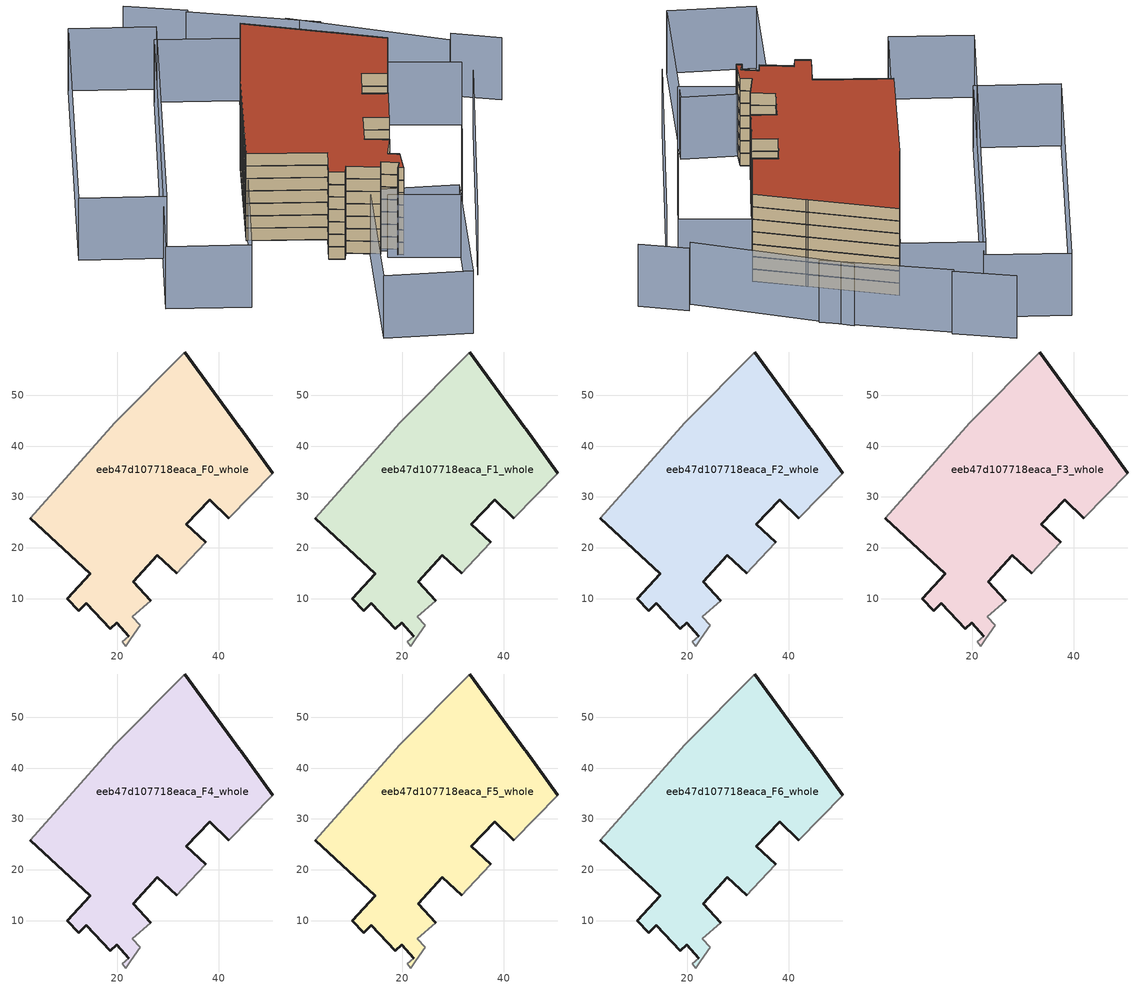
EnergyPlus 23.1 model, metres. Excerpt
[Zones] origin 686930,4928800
eeb47d107718eaca_F0_whole
 floor ground (EU_floor_Construction): 32.88,16.23 37.46,21.12 33.64,24.63 38.21,29.46 41.92,25.83 50.63,34.66 44.3,43.39 44.12,43.63 33.33,58.49 19.55,44.54 9.81,33.58 2.92,25.86 14.72,14.88 10.18,10.03 12.45,7.63 13.96,9.07 18.66,4.11 19.94,5.29 22.31,2.61 20.98,1.57 21.7,0.7 22.69,2.1 24.58,4.78 22.98,6.44 26.63,9.63 23.2,13.29 27.9,18.51 31.78,15.01 z0
 wall outside (EU_wall_Construction): 33.33,58.49 44.12,43.63 44.3,43.39 50.63,34.66 / 41.92,25.83 38.21,29.46 33.64,24.63 37.46,21.12 / 31.78,15.01 27.9,18.51 23.2,13.29 26.63,9.63 / 22.31,2.61 19.94,5.29 18.66,4.11 13.96,9.07 12.45,7.63 10.18,10.03 14.72,14.88 2.92,25.86 z0:3
 wall adiabatic (EU_wall_Construction): 2.92,25.86 9.81,33.58 19.55,44.54 33.33,58.49 / 50.63,34.66 41.92,25.83 / 37.46,21.12 32.88,16.23 31.78,15.01 / 26.63,9.63 22.98,6.44 24.58,4.78 22.69,2.1 21.7,0.7 20.98,1.57 22.31,2.61 z0:3
eeb47d107718eaca_F1_whole
 floor to eeb47d107718eaca_F0_whole (EU_floor_Construction): 32.88,16.23 37.46,21.12 33.64,24.63 38.21,29.46 41.92,25.83 50.63,34.66 44.3,43.39 44.12,43.63 33.33,58.49 19.55,44.54 9.81,33.58 2.92,25.86 14.72,14.88 10.18,10.03 12.45,7.63 13.96,9.07 18.66,4.11 19.94,5.29 22.31,2.61 20.98,1.57 21.7,0.7 22.69,2.1 24.58,4.78 22.98,6.44 26.63,9.63 23.2,13.29 27.9,18.51 31.78,15.01 z3
 wall outside (EU_wall_Construction): 33.33,58.49 44.12,43.63 44.3,43.39 50.63,34.66 / 41.92,25.83 38.21,29.46 33.64,24.63 37.46,21.12 / 31.78,15.01 27.9,18.51 23.2,13.29 26.63,9.63 / 22.31,2.61 19.94,5.29 18.66,4.11 13.96,9.07 12.45,7.63 10.18,10.03 14.72,14.88 2.92,25.86 z3:6
 wall adiabatic (EU_wall_Construction): 2.92,25.86 9.81,33.58 19.55,44.54 33.33,58.49 / 50.63,34.66 41.92,25.83 / 37.46,21.12 32.88,16.23 31.78,15.01 / 26.63,9.63 22.98,6.44 24.58,4.78 22.69,2.1 21.7,0.7 20.98,1.57 22.31,2.61 z3:6
eeb47d107718eaca_F2_whole
 floor to eeb47d107718eaca_F1_whole (EU_floor_Construction): 32.88,16.23 37.46,21.12 33.64,24.63 38.21,29.46 41.92,25.83 50.63,34.66 44.3,43.39 44.12,43.63 33.33,58.49 19.55,44.54 9.81,33.58 2.92,25.86 14.72,14.88 10.18,10.03 12.45,7.63 13.96,9.07 18.66,4.11 19.94,5.29 22.31,2.61 20.98,1.57 21.7,0.7 22.69,2.1 24.58,4.78 22.98,6.44 26.63,9.63 23.2,13.29 27.9,18.51 31.78,15.01 z6
 wall outside (EU_wall_Construction): 33.33,58.49 44.12,43.63 44.3,43.39 50.63,34.66 / 41.92,25.83 38.21,29.46 33.64,24.63 37.46,21.12 / 31.78,15.01 27.9,18.51 23.2,13.29 26.63,9.63 / 22.31,2.61 19.94,5.29 18.66,4.11 13.96,9.07 12.45,7.63 10.18,10.03 14.72,14.88 2.92,25.86 z6:9
 wall adiabatic (EU_wall_Construction): 2.92,25.86 9.81,33.58 19.55,44.54 33.33,58.49 / 50.63,34.66 41.92,25.83 / 37.46,21.12 32.88,16.23 31.78,15.01 / 26.63,9.63 22.98,6.44 24.58,4.78 22.69,2.1 21.7,0.7 20.98,1.57 22.31,2.61 z6:9
eeb47d107718eaca_F3_whole
 floor to eeb47d107718eaca_F2_whole (EU_floor_Construction): 32.88,16.23 37.46,21.12 33.64,24.63 38.21,29.46 41.92,25.83 50.63,34.66 44.3,43.39 44.12,43.63 33.33,58.49 19.55,44.54 9.81,33.58 2.92,25.86 14.72,14.88 10.18,10.03 12.45,7.63 13.96,9.07 18.66,4.11 19.94,5.29 22.31,2.61 20.98,1.57 21.7,0.7 22.69,2.1 24.58,4.78 22.98,6.44 26.63,9.63 23.2,13.29 27.9,18.51 31.78,15.01 z9
 wall outside (EU_wall_Construction): 33.33,58.49 44.12,43.63 44.3,43.39 50.63,34.66 / 41.92,25.83 38.21,29.46 33.64,24.63 37.46,21.12 / 31.78,15.01 27.9,18.51 23.2,13.29 26.63,9.63 / 22.31,2.61 19.94,5.29 18.66,4.11 13.96,9.07 12.45,7.63 10.18,10.03 14.72,14.88 2.92,25.86 z9:12
 wall adiabatic (EU_wall_Construction): 2.92,25.86 9.81,33.58 19.55,44.54 33.33,58.49 / 50.63,34.66 41.92,25.83 / 37.46,21.12 32.88,16.23 31.78,15.01 / 26.63,9.63 22.98,6.44 24.58,4.78 22.69,2.1 21.7,0.7 20.98,1.57 22.31,2.61 z9:12
eeb47d107718eaca_F4_whole
 floor to eeb47d107718eaca_F3_whole (EU_floor_Construction): 32.88,16.23 37.46,21.12 33.64,24.63 38.21,29.46 41.92,25.83 50.63,34.66 44.3,43.39 44.12,43.63 33.33,58.49 19.55,44.54 9.81,33.58 2.92,25.86 14.72,14.88 10.18,10.03 12.45,7.63 13.96,9.07 18.66,4.11 19.94,5.29 22.31,2.61 20.98,1.57 21.7,0.7 22.69,2.1 24.58,4.78 22.98,6.44 26.63,9.63 23.2,13.29 27.9,18.51 31.78,15.01 z12
 wall outside (EU_wall_Construction): 33.33,58.49 44.12,43.63 44.3,43.39 50.63,34.66 / 41.92,25.83 38.21,29.46 33.64,24.63 37.46,21.12 / 31.78,15.01 27.9,18.51 23.2,13.29 26.63,9.63 / 22.31,2.61 19.94,5.29 18.66,4.11 13.96,9.07 12.45,7.63 10.18,10.03 14.72,14.88 2.92,25.86 z12:15
 wall adiabatic (EU_wall_Construction): 2.92,25.86 9.81,33.58 19.55,44.54 33.33,58.49 / 50.63,34.66 41.92,25.83 / 37.46,21.12 32.88,16.23 31.78,15.01 / 26.63,9.63 22.98,6.44 24.58,4.78 22.69,2.1 21.7,0.7 20.98,1.57 22.31,2.61 z12:15
eeb47d107718eaca_F5_whole
 floor to eeb47d107718eaca_F4_whole (EU_floor_Construction): 32.88,16.23 37.46,21.12 33.64,24.63 38.21,29.46 41.92,25.83 50.63,34.66 44.3,43.39 44.12,43.63 33.33,58.49 19.55,44.54 9.81,33.58 2.92,25.86 14.72,14.88 10.18,10.03 12.45,7.63 13.96,9.07 18.66,4.11 19.94,5.29 22.31,2.61 20.98,1.57 21.7,0.7 22.69,2.1 24.58,4.78 22.98,6.44 26.63,9.63 23.2,13.29 27.9,18.51 31.78,15.01 z15
 wall outside (EU_wall_Construction): 33.33,58.49 44.12,43.63 44.3,43.39 50.63,34.66 / 41.92,25.83 38.21,29.46 33.64,24.63 37.46,21.12 / 31.78,15.01 27.9,18.51 23.2,13.29 26.63,9.63 / 22.31,2.61 19.94,5.29 18.66,4.11 13.96,9.07 12.45,7.63 10.18,10.03 14.72,14.88 2.92,25.86 z15:18
 wall adiabatic (EU_wall_Construction): 2.92,25.86 9.81,33.58 19.55,44.54 33.33,58.49 / 50.63,34.66 41.92,25.83 / 37.46,21.12 32.88,16.23 31.78,15.01 / 26.63,9.63 22.98,6.44 24.58,4.78 22.69,2.1 21.7,0.7 20.98,1.57 22.31,2.61 z15:18
eeb47d107718eaca_F6_whole
 floor to eeb47d107718eaca_F5_whole (EU_floor_Construction): 32.88,16.23 37.46,21.12 33.64,24.63 38.21,29.46 41.92,25.83 50.63,34.66 44.3,43.39 44.12,43.63 33.33,58.49 19.55,44.54 9.81,33.58 2.92,25.86 14.72,14.88 10.18,10.03 12.45,7.63 13.96,9.07 18.66,4.11 19.94,5.29 22.31,2.61 20.98,1.57 21.7,0.7 22.69,2.1 24.58,4.78 22.98,6.44 26.63,9.63 23.2,13.29 27.9,18.51 31.78,15.01 z18
 wall outside (EU_wall_Construction): 33.33,58.49 44.12,43.63 44.3,43.39 50.63,34.66 / 41.92,25.83 38.21,29.46 33.64,24.63 37.46,21.12 / 31.78,15.01 27.9,18.51 23.2,13.29 26.63,9.63 / 22.31,2.61 19.94,5.29 18.66,4.11 13.96,9.07 12.45,7.63 10.18,10.03 14.72,14.88 2.92,25.86 z18:21
 wall adiabatic (EU_wall_Construction): 2.92,25.86 9.81,33.58 19.55,44.54 33.33,58.49 / 50.63,34.66 41.92,25.83 / 37.46,21.12 32.88,16.23 31.78,15.01 / 26.63,9.63 22.98,6.44 24.58,4.78 22.69,2.1 21.7,0.7 20.98,1.57 22.31,2.61 z18:21
 roof outside (EU_roof_Construction): 44.12,43.63 44.3,43.39 50.63,34.66 41.92,25.83 38.21,29.46 33.64,24.63 37.46,21.12 32.88,16.23 31.78,15.01 27.9,18.51 23.2,13.29 26.63,9.63 22.98,6.44 24.58,4.78 22.69,2.1 21.7,0.7 20.98,1.57 22.31,2.61 19.94,5.29 18.66,4.11 13.96,9.07 12.45,7.63 10.18,10.03 14.72,14.88 2.92,25.86 9.81,33.58 19.55,44.54 33.33,58.49 z21
shading: 27.37,-14.32 60.77,20.99 / 72.57,25.02 66.44,33.03 / 64.79,31.72 46.81,59.54 / 50.97,53.86 34.34,74.82 / 34.88,74.93 26.93,84.87 / 31.41,-4.98 12.78,-27.92 / 12.78,-27.92 -0.9,-16.81 / -0.9,-16.81 17.73,6.13 / 17.73,6.13 31.41,-4.98 / 19,2.36 50.58,34.71 / 50.58,34.71 61.05,24.49 / 61.05,24.49 29.47,-7.86 / 29.47,-7.86 19,2.36 / 35.57,60.94 -12.13,8.95 / -12.13,8.95 -24.58,20.38 / -24.58,20.38 23.12,72.37 / 23.12,72.37 35.57,60.94 / 26.52,75.28 -12.44,32.54 / -12.44,32.54 -25.22,44.19 / -25.22,44.19 13.74,86.93 / 13.74,86.93 26.52,75.28 z0:15
[Building]
EU S2 Campaign: North Axis=0; Terrain=City; Solar Distribution=FullExterior
[Site:Location]
Bologna: Latitude=44.5; Longitude=11.25; Time Zone=1; Elevation=37
[SizingPeriod:WeatherFileDays]
AnnualSizingPeriod: Begin Month=1; Begin Day of Month=1; End Month=12; End Day of Month=31; Day of Week for Start Day=Monday; Use Weather File Daylight Saving Period=No; Use Weather File Rain and Snow Indicators=No
[MATERIAL]
EU_InternalMass_Material: Roughness=MediumRough; Thickness=0.1; Conductivity=1; Density=1800; Specific Heat=900; Thermal Absorptance=0.9; Solar Absorptance=0.7; Visible Absorptance=0.7
[MATERIAL:NOMASS] Roughness=MediumRough; Thermal Absorptance=0.9; Solar Absorptance=0.7; Visible Absorptance=0.7
Name | Thermal Resistance
EU_wall_NoMass | 0.905828
EU_roof_NoMass | 0.37593
EU_floor_NoMass | 0.67114
[CONSTRUCTION]
EU_wall_Construction: EU_wall_NoMass
EU_roof_Construction: EU_roof_NoMass
EU_floor_Construction: EU_floor_NoMass
EU_InternalMass_Construction: EU_InternalMass_Material
[ZONE] Type=1; Multiplier=1; Ceiling Height=autocalculate; Volume=3619.57; Floor Area=autocalculate; Part of Total Floor Area=Yes
eeb47d107718eaca_F0_whole; eeb47d107718eaca_F1_whole; eeb47d107718eaca_F2_whole; eeb47d107718eaca_F3_whole; eeb47d107718eaca_F4_whole; eeb47d107718eaca_F5_whole; eeb47d107718eaca_F6_whole
[INTERNALMASS] Construction=EU_InternalMass_Construction; Surface Area=1088.36
Name | Zone or ZoneList
eeb47d107718eaca_F0_whole_EU_InternalMass | eeb47d107718eaca_F0_whole
eeb47d107718eaca_F1_whole_EU_InternalMass | eeb47d107718eaca_F1_whole
eeb47d107718eaca_F2_whole_EU_InternalMass | eeb47d107718eaca_F2_whole
eeb47d107718eaca_F3_whole_EU_InternalMass | eeb47d107718eaca_F3_whole
eeb47d107718eaca_F4_whole_EU_InternalMass | eeb47d107718eaca_F4_whole
eeb47d107718eaca_F5_whole_EU_InternalMass | eeb47d107718eaca_F5_whole
eeb47d107718eaca_F6_whole_EU_InternalMass | eeb47d107718eaca_F6_whole
[OTHEREQUIPMENT] Fuel Type=Electricity; Design Level Calculation Method=Watts/Area; Power per Zone Floor Area=1; Fraction Latent=0; Fraction Radiant=0; Fraction Lost=0; Carbon Dioxide Generation Rate=0; EndUse Subcategory=EU_Step8_InternalGains
Name | Zone or ZoneList or Space or SpaceList | Schedule
EU_Step8_InternalGain_eeb47d107718eaca_F0_whole_f000 | eeb47d107718eaca_F0_whole | EU_Step8_GainSchedule_eeb47d107718eaca_F0_whole_f000
EU_Step8_InternalGain_eeb47d107718eaca_F1_whole_f000 | eeb47d107718eaca_F1_whole | EU_Step8_GainSchedule_eeb47d107718eaca_F1_whole_f000
EU_Step8_InternalGain_eeb47d107718eaca_F2_whole_f000 | eeb47d107718eaca_F2_whole | EU_Step8_GainSchedule_eeb47d107718eaca_F2_whole_f000
EU_Step8_InternalGain_eeb47d107718eaca_F3_whole_f000 | eeb47d107718eaca_F3_whole | EU_Step8_GainSchedule_eeb47d107718eaca_F3_whole_f000
EU_Step8_InternalGain_eeb47d107718eaca_F4_whole_f000 | eeb47d107718eaca_F4_whole | EU_Step8_GainSchedule_eeb47d107718eaca_F4_whole_f000
EU_Step8_InternalGain_eeb47d107718eaca_F5_whole_f000 | eeb47d107718eaca_F5_whole | EU_Step8_GainSchedule_eeb47d107718eaca_F5_whole_f000
EU_Step8_InternalGain_eeb47d107718eaca_F6_whole_f000 | eeb47d107718eaca_F6_whole | EU_Step8_GainSchedule_eeb47d107718eaca_F6_whole_f000
[ZONEVENTILATION:DESIGNFLOWRATE] Schedule=EU_AlwaysOn; Design Flow Rate Calculation Method=AirChanges/Hour; Air Changes per Hour=0.73129; Ventilation Type=Natural; Fan Pressure Rise=0; Fan Total Efficiency=1; Constant Term Coefficient=1; Temperature Term Coefficient=0; Velocity Term Coefficient=0; Velocity Squared Term Coefficient=0; Minimum Indoor Temperature=-100; Maximum Indoor Temperature=100; Delta Temperature=-100; Minimum Outdoor Temperature=-100; Maximum Outdoor Temperature=100; Maximum Wind Speed=40
Name | Zone or ZoneList or Space or SpaceList
EU_ConstantAir_eeb47d107718eaca_F0_whole | eeb47d107718eaca_F0_whole
EU_ConstantAir_eeb47d107718eaca_F1_whole | eeb47d107718eaca_F1_whole
EU_ConstantAir_eeb47d107718eaca_F2_whole | eeb47d107718eaca_F2_whole
EU_ConstantAir_eeb47d107718eaca_F3_whole | eeb47d107718eaca_F3_whole
EU_ConstantAir_eeb47d107718eaca_F4_whole | eeb47d107718eaca_F4_whole
EU_ConstantAir_eeb47d107718eaca_F5_whole | eeb47d107718eaca_F5_whole
EU_ConstantAir_eeb47d107718eaca_F6_whole | eeb47d107718eaca_F6_whole
[HVACTEMPLATE:THERMOSTAT] Constant Heating Setpoint=20; Constant Cooling Setpoint=50
EU_HeatOnly_eeb47d107718eaca_F0_whole; EU_HeatOnly_eeb47d107718eaca_F1_whole; EU_HeatOnly_eeb47d107718eaca_F2_whole; EU_HeatOnly_eeb47d107718eaca_F3_whole; EU_HeatOnly_eeb47d107718eaca_F4_whole; EU_HeatOnly_eeb47d107718eaca_F5_whole; EU_HeatOnly_eeb47d107718eaca_F6_whole
[HVACTEMPLATE:ZONE:IDEALLOADSAIRSYSTEM] System Availability Schedule=EU_AlwaysOn; Maximum Heating Supply Air Temperature=50; Minimum Cooling Supply Air Temperature=13; Maximum Heating Supply Air Humidity Ratio=0.0156; Minimum Cooling Supply Air Humidity Ratio=0.0077; Heating Limit=NoLimit; Cooling Limit=NoLimit; Heating Availability Schedule=EU_AlwaysOn; Cooling Availability Schedule=EU_CoolingOff; Dehumidification Control Type=ConstantSensibleHeatRatio; Cooling Sensible Heat Ratio=0.7; Dehumidification Setpoint=60; Humidification Control Type=None; Humidification Setpoint=30; Outdoor Air Method=None; Outdoor Air Flow Rate per Person=0.00944; Outdoor Air Flow Rate per Zone Floor Area=0; Outdoor Air Flow Rate per Zone=0; Demand Controlled Ventilation Type=None; Outdoor Air Economizer Type=NoEconomizer; Heat Recovery Type=None; Sensible Heat Recovery Effectiveness=0.7; Latent Heat Recovery Effectiveness=0.65
Name | Template Thermostat
eeb47d107718eaca_F0_whole | EU_HeatOnly_eeb47d107718eaca_F0_whole
eeb47d107718eaca_F1_whole | EU_HeatOnly_eeb47d107718eaca_F1_whole
eeb47d107718eaca_F2_whole | EU_HeatOnly_eeb47d107718eaca_F2_whole
eeb47d107718eaca_F3_whole | EU_HeatOnly_eeb47d107718eaca_F3_whole
eeb47d107718eaca_F4_whole | EU_HeatOnly_eeb47d107718eaca_F4_whole
eeb47d107718eaca_F5_whole | EU_HeatOnly_eeb47d107718eaca_F5_whole
eeb47d107718eaca_F6_whole | EU_HeatOnly_eeb47d107718eaca_F6_whole
[SIZING:ZONE] Zone Cooling Design Supply Air Temperature Input Method=SupplyAirTemperature; Zone Cooling Design Supply Air Temperature=13; Zone Heating Design Supply Air Temperature Input Method=SupplyAirTemperature; Zone Heating Design Supply Air Temperature=50; Zone Cooling Design Supply Air Humidity Ratio=0.008; Zone Heating Design Supply Air Humidity Ratio=0.008; Cooling Design Air Flow Method=DesignDay; Cooling Design Air Flow Rate=0; Cooling Minimum Air Flow per Zone Floor Area=0.000762; Cooling Minimum Air Flow=0; Cooling Minimum Air Flow Fraction=0.2; Heating Design Air Flow Method=DesignDay; Heating Design Air Flow Rate=0; Heating Maximum Air Flow per Zone Floor Area=0.002032; Heating Maximum Air Flow=0.141576; Heating Maximum Air Flow Fraction=0.3; Account for Dedicated Outdoor Air System=No; Dedicated Outdoor Air System Control Strategy=NeutralSupplyAir; Dedicated Outdoor Air Low Setpoint Temperature for Design=autosize; Dedicated Outdoor Air High Setpoint Temperature for Design=autosize; Zone Load Sizing Method=Sensible Load Only No Latent Load; Zone Latent Cooling Design Supply Air Humidity Ratio Input Method=HumidityRatioDifference; Zone Cooling Design Supply Air Humidity Ratio Difference=0.005; Zone Latent Heating Design Supply Air Humidity Ratio Input Method=HumidityRatioDifference; Zone Humidification Design Supply Air Humidity Ratio Difference=0.005
eeb47d107718eaca_F0_whole; eeb47d107718eaca_F1_whole; eeb47d107718eaca_F2_whole; eeb47d107718eaca_F3_whole; eeb47d107718eaca_F4_whole; eeb47d107718eaca_F5_whole; eeb47d107718eaca_F6_whole
[SCHEDULE:CONSTANT]
Name | Hourly Value
EU_AlwaysOn | 1
EU_CoolingOff | 0
[SCHEDULE:FILE] Column Number=1; Rows to Skip at Top=0; Number of Hours of Data=8760; Column Separator=Comma; Interpolate to Timestep=No; Minutes per Item=60; Adjust Schedule for Daylight Savings=Yes
Name | File
EU_Step8_GainSchedule_eeb47d107718eaca_F0_whole_f000 | ../../schedules/eeb47d107718eaca/eeb47d107718eaca_F0_whole_f000_gain.csv
EU_Step8_GainSchedule_eeb47d107718eaca_F1_whole_f000 | ../../schedules/eeb47d107718eaca/eeb47d107718eaca_F1_whole_f000_gain.csv
EU_Step8_GainSchedule_eeb47d107718eaca_F2_whole_f000 | ../../schedules/eeb47d107718eaca/eeb47d107718eaca_F2_whole_f000_gain.csv
EU_Step8_GainSchedule_eeb47d107718eaca_F3_whole_f000 | ../../schedules/eeb47d107718eaca/eeb47d107718eaca_F3_whole_f000_gain.csv
EU_Step8_GainSchedule_eeb47d107718eaca_F4_whole_f000 | ../../schedules/eeb47d107718eaca/eeb47d107718eaca_F4_whole_f000_gain.csv
EU_Step8_GainSchedule_eeb47d107718eaca_F5_whole_f000 | ../../schedules/eeb47d107718eaca/eeb47d107718eaca_F5_whole_f000_gain.csv
EU_Step8_GainSchedule_eeb47d107718eaca_F6_whole_f000 | ../../schedules/eeb47d107718eaca/eeb47d107718eaca_F6_whole_f000_gain.csv
